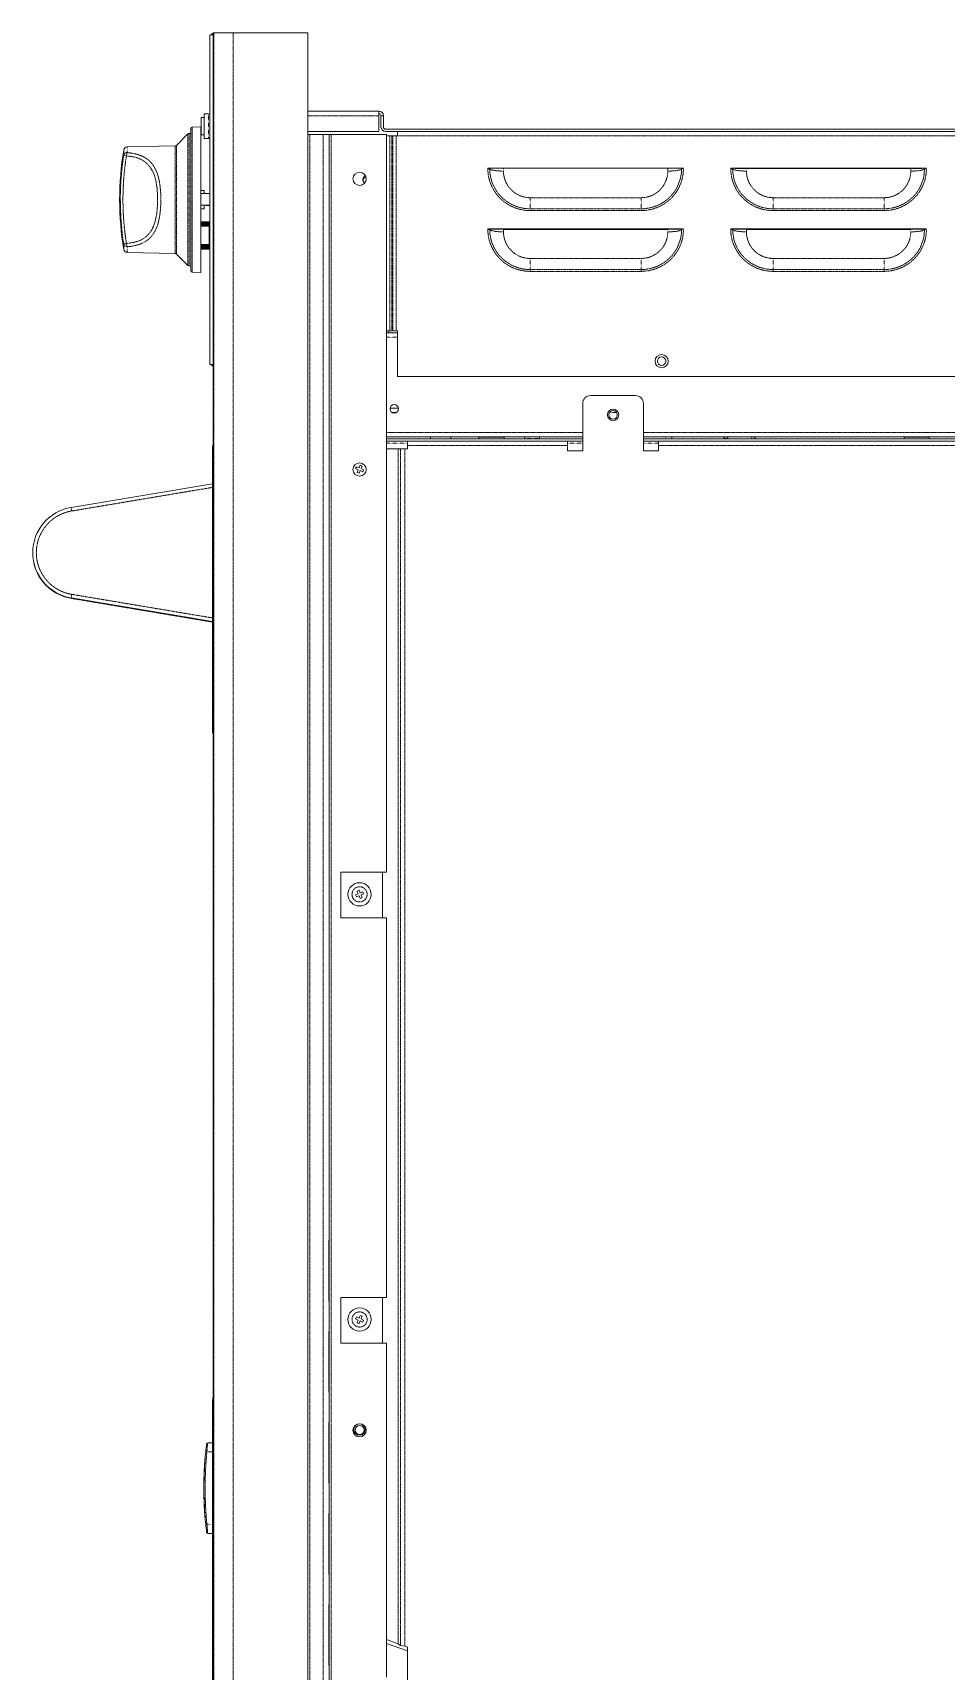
# Model space of a CAD drawing. Header units: millimetres. Extents: x 60499 to 556746, y 248297 to 497145.
# Drawn here: x 381494 to 394125, y 348087 to 370744 of the extents above; entities that cross this region are included whole.
import ezdxf

# ---------------------------------------------------------------- set-up
doc = ezdxf.new("R2010")
doc.units = ezdxf.units.MM
doc.linetypes.add('PHANTOM', pattern=[20, 10, -2, 2, -2, 2, -2])

msp = doc.modelspace()

# ---------------------------------------------------------------- linework, layer by layer
at = {"color": 7, "lineweight": 13, "ltscale": 0.001429}
for p, q in [((383942, 370715), (383990, 370715)), ((383942, 366155), (383990, 366155))]:
    msp.add_line(p, q, dxfattribs=at)
at = {"color": 7, "lineweight": 13, "ltscale": 0.001475}
for p, q in [((383942, 370715), (383942, 370665)), ((383942, 366205), (383942, 366155))]:
    msp.add_line(p, q, dxfattribs=at)
at = {"color": 7, "lineweight": 13, "ltscale": 0.000269372}
msp.add_line((383999, 370744), (383990, 370744), dxfattribs=at)
at = {"color": 7, "lineweight": 13, "ltscale": 0.03937}
for p, q in [((383990, 327664), (383990, 370744)), ((384056, 370744), (385259, 370744)), ((384267, 370744), (385298, 370744)), ((385298, 327664), (385298, 370744)), ((383942, 370665), (383942, 366205)), ((386280, 369659), (385298, 369659)), ((383679, 369419), (383679, 368436)), ((383820, 369442), (383820, 368436)), ((386280, 369377), (385298, 369377)), ((385593, 369337), (385593, 354046)), ((385618, 369337), (386386, 369337)), ((394737, 369410), (386372, 369410)), ((394737, 369377), (386372, 369377)), ((386386, 359135), (386386, 369337)), ((386538, 369377), (394807, 369377)), ((383463, 369180), (382800, 369165)), ((383463, 369180), (382800, 369165)), ((383463, 369180), (382800, 369165)), ((383463, 369180), (382800, 369165)), ((390275, 368872), (388003, 368872)), ((393634, 368872), (391363, 368872)), ((393634, 368866), (391363, 368866)), ((383679, 368436), (383679, 367453)), ((383820, 367430), (383820, 368436)), ((390275, 368032), (388003, 368032)), ((390275, 368026), (388003, 368026)), ((393634, 368032), (391363, 368032)), ((393634, 368026), (391363, 368026)), ((382800, 367707), (383463, 367692)), ((386538, 365991), (397797, 365991)), ((383979, 365020), (383979, 361082)), ((389098, 365158), (386386, 365158)), ((386386, 365128), (389098, 365128)), ((388888, 365098), (386676, 365098)), ((397496, 365158), (389938, 365158)), ((389938, 365128), (397496, 365128)), ((397286, 365098), (390148, 365098)), ((383979, 364509), (382023, 364181)), ((383979, 364458), (383979, 362652)), ((383979, 362601), (382023, 362929)), ((383979, 362596), (382023, 362924)), ((386386, 353256), (386386, 358505)), ((385589, 354046), (385589, 353206)), ((385593, 354046), (385593, 353206)), ((385589, 352786), (385589, 351946)), ((385593, 352786), (385593, 351946)), ((386386, 348007), (386386, 352626)), ((383981, 347896), (383981, 351835)), ((385589, 351526), (385589, 350687)), ((385593, 351526), (385593, 350687)), ((383980, 350120), (383980, 351119)), ((385589, 350267), (385589, 349427)), ((385593, 350267), (385593, 349427)), ((385589, 349007), (385589, 348167)), ((385593, 349007), (385593, 348167)), ((386676, 347257), (386676, 348419)), ((385593, 348167), (385593, 335570))]:
    msp.add_line(p, q, dxfattribs=at)
at = {"color": 7, "lineweight": 13, "ltscale": 0.007981}
msp.add_line((384267, 370744), (383999, 370744), dxfattribs=at)
at = {"color": 7, "linetype": 'PHANTOM', "lineweight": 13, "ltscale": 0.03937}
for p, q in [((383999, 370744), (383999, 327664)), ((384267, 327664), (384267, 370744)), ((386280, 369597), (385298, 369597)), ((383638, 369345), (383638, 368436)), ((383655, 368436), (383655, 369352)), ((383700, 369440), (383700, 368436)), ((385324, 327664), (385324, 369337)), ((385509, 369337), (385509, 327664)), ((385618, 327664), (385618, 369337)), ((386433, 366621), (386433, 369318)), ((386458, 366621), (386458, 369318)), ((386473, 366621), (386473, 369318)), ((386518, 366621), (386518, 369318)), ((386538, 369318), (397771, 369318)), ((383463, 369180), (383463, 368436)), ((383480, 368436), (383480, 369187)), ((383463, 368436), (383463, 367692)), ((383480, 367685), (383480, 368436)), ((383638, 367527), (383638, 368436)), ((383655, 367520), (383655, 368436)), ((383700, 368436), (383700, 367432)), ((388371, 368464), (389907, 368464)), ((391731, 368464), (393267, 368464)), ((388371, 368310), (389907, 368310)), ((388371, 368285), (389907, 368285)), ((391731, 368310), (393267, 368310)), ((391731, 368285), (393267, 368285)), ((388371, 367624), (389907, 367624)), ((391731, 367624), (393267, 367624)), ((388371, 367470), (389907, 367470)), ((388371, 367445), (389907, 367445)), ((391731, 367470), (393267, 367470)), ((391731, 367445), (393267, 367445)), ((389098, 365217), (386386, 365217)), ((386676, 365037), (388888, 365037)), ((397496, 365217), (389938, 365217)), ((390148, 365037), (397286, 365037)), ((386548, 364993), (386548, 348465)), ((386578, 348442), (386578, 364993)), ((386639, 348432), (386639, 364993)), ((383979, 364458), (382031, 364131)), ((383979, 362652), (382031, 362979)), ((383979, 362601), (382023, 362929)), ((383979, 362596), (382023, 362924))]:
    msp.add_line(p, q, dxfattribs=at)
at = {"color": 7, "lineweight": 13, "ltscale": 0.001044}
msp.add_line((384056, 370744), (384021, 370744), dxfattribs=at)
at = {"color": 7, "lineweight": 13, "ltscale": 2.25878e-05}
for p, q in [((384056, 370744), (384056, 370744)), ((385259, 370744), (385259, 370744))]:
    msp.add_line(p, q, dxfattribs=at)
at = {"color": 7, "lineweight": 13, "ltscale": 0.006595}
msp.add_line((383824, 369571), (383824, 369350), dxfattribs=at)
at = {"color": 7, "lineweight": 13, "ltscale": 0.00125}
for p, q in [((383866, 369571), (383824, 369571)), ((383866, 369335), (383824, 369335))]:
    msp.add_line(p, q, dxfattribs=at)
at = {"color": 7, "lineweight": 13, "ltscale": 0.009482}
msp.add_line((383866, 369623), (383866, 369304), dxfattribs=at)
at = {"color": 7, "lineweight": 13, "ltscale": 0.001758}
for p, q in [((383925, 369623), (383866, 369623)), ((383925, 369283), (383866, 369283))]:
    msp.add_line(p, q, dxfattribs=at)
at = {"color": 7, "linetype": 'PHANTOM', "lineweight": 13, "ltscale": 0.009482}
msp.add_line((383925, 369623), (383925, 369304), dxfattribs=at)
at = {"color": 7, "lineweight": 13, "ltscale": 0.001865}
msp.add_line((386280, 369659), (386280, 369597), dxfattribs=at)
at = {"color": 7, "lineweight": 13, "ltscale": 0.006535}
msp.add_line((386280, 369377), (386280, 369597), dxfattribs=at)
at = {"color": 7, "lineweight": 13, "ltscale": 0.000990019}
msp.add_line((386343, 369597), (386309, 369597), dxfattribs=at)
at = {"color": 7, "lineweight": 13, "ltscale": 0.00467}
for p, q in [((386309, 369597), (386309, 369440)), ((386343, 369597), (386343, 369440))]:
    msp.add_line(p, q, dxfattribs=at)
at = {"color": 7, "lineweight": 13, "ltscale": 0.006635}
for p, q in [((383480, 369187), (383638, 369345)), ((383480, 369187), (383638, 369345)), ((383480, 369187), (383638, 369345)), ((383480, 367685), (383638, 367527))]:
    msp.add_line(p, q, dxfattribs=at)
at = {"color": 7, "lineweight": 13, "ltscale": 0.000727805}
msp.add_line((383655, 369352), (383679, 369353), dxfattribs=at)
msp.add_line((383655, 369352), (383679, 369353), dxfattribs=at)
msp.add_line((383655, 369352), (383679, 369353), dxfattribs=at)
at = {"color": 7, "lineweight": 13, "ltscale": 0.003586}
for p, q in [((383700, 369440), (383820, 369442)), ((383700, 369440), (383820, 369442)), ((383700, 369440), (383820, 369442)), ((383700, 369440), (383820, 369442)), ((383700, 367432), (383820, 367430))]:
    msp.add_line(p, q, dxfattribs=at)
at = {"color": 7, "lineweight": 13, "ltscale": 0.000430009}
msp.add_line((383824, 369350), (383824, 369335), dxfattribs=at)
at = {"color": 7, "lineweight": 13, "ltscale": 0.000749963}
for p, q in [((385324, 369337), (385298, 369337)), ((387788, 368872), (387813, 368872)), ((390491, 368872), (390466, 368872)), ((393850, 368872), (393825, 368872)), ((390466, 368032), (390491, 368032))]:
    msp.add_line(p, q, dxfattribs=at)
at = {"color": 7, "lineweight": 13, "ltscale": 0.005525}
msp.add_line((385324, 369337), (385509, 369337), dxfattribs=at)
at = {"color": 7, "lineweight": 13, "ltscale": 0.0025}
msp.add_line((385509, 369337), (385593, 369337), dxfattribs=at)
at = {"color": 7, "lineweight": 13, "ltscale": 0.000750084}
for p, q in [((385618, 369337), (385593, 369337)), ((391147, 368872), (391172, 368872)), ((387813, 368032), (387788, 368032)), ((391147, 368032), (391172, 368032)), ((393850, 368032), (393825, 368032))]:
    msp.add_line(p, q, dxfattribs=at)
at = {"color": 7, "lineweight": 13, "ltscale": 0.001398}
for p, q in [((386433, 369318), (386386, 369318)), ((386386, 366621), (386433, 366621))]:
    msp.add_line(p, q, dxfattribs=at)
at = {"color": 7, "lineweight": 13, "ltscale": 0.000752967}
for p, q in [((386458, 369318), (386433, 369318)), ((386458, 366621), (386433, 366621))]:
    msp.add_line(p, q, dxfattribs=at)
at = {"color": 7, "lineweight": 13, "ltscale": 0.000439381}
msp.add_line((386473, 369318), (386458, 369318), dxfattribs=at)
at = {"color": 7, "lineweight": 13, "ltscale": 0.001341}
for p, q in [((386473, 369318), (386518, 369318)), ((386473, 366621), (386518, 366621))]:
    msp.add_line(p, q, dxfattribs=at)
at = {"color": 7, "lineweight": 13, "ltscale": 0.000591969}
for p, q in [((386538, 369318), (386518, 369318)), ((386518, 366621), (386538, 366621))]:
    msp.add_line(p, q, dxfattribs=at)
at = {"color": 7, "lineweight": 13, "ltscale": 0.00175}
msp.add_line((386538, 369377), (386538, 369318), dxfattribs=at)
at = {"color": 7, "linetype": 'PHANTOM', "lineweight": 13, "ltscale": 0.002168}
msp.add_line((382752, 369123), (382752, 369050), dxfattribs=at)
at = {"color": 7, "linetype": 'PHANTOM', "lineweight": 13, "ltscale": 0.002301}
for p, q in [((382800, 369165), (382800, 369088)), ((382800, 367785), (382800, 367707))]:
    msp.add_line(p, q, dxfattribs=at)
at = {"color": 7, "lineweight": 13, "ltscale": 0.000618161}
msp.add_line((383866, 369304), (383866, 369283), dxfattribs=at)
at = {"color": 7, "linetype": 'PHANTOM', "lineweight": 13, "ltscale": 0.000618161}
msp.add_line((383925, 369304), (383925, 369283), dxfattribs=at)
at = {"color": 7, "linetype": 'PHANTOM', "lineweight": 13, "ltscale": 0.000200046}
for p, q in [((387788, 368872), (387788, 368865)), ((390491, 368865), (390491, 368872)), ((391147, 368872), (391147, 368865)), ((393850, 368865), (393850, 368872)), ((390491, 368025), (390491, 368032)), ((391147, 368032), (391147, 368025)), ((393850, 368025), (393850, 368032))]:
    msp.add_line(p, q, dxfattribs=at)
at = {"color": 7, "linetype": 'PHANTOM', "lineweight": 13, "ltscale": 0.000749963}
for p, q in [((387788, 368865), (387813, 368865)), ((390491, 368865), (390466, 368865)), ((393850, 368865), (393825, 368865)), ((390491, 368025), (390466, 368025))]:
    msp.add_line(p, q, dxfattribs=at)
at = {"color": 7, "lineweight": 13, "ltscale": 0.000200046}
for p, q in [((387813, 368872), (387813, 368865)), ((390466, 368865), (390466, 368872)), ((391172, 368872), (391172, 368865)), ((393825, 368865), (393825, 368872)), ((390466, 368025), (390466, 368032)), ((391172, 368032), (391172, 368025)), ((393825, 368025), (393825, 368032))]:
    msp.add_line(p, q, dxfattribs=at)
at = {"color": 7, "lineweight": 13, "ltscale": 0.005675}
for p, q in [((387813, 368872), (388003, 368872)), ((390275, 368872), (390466, 368872))]:
    msp.add_line(p, q, dxfattribs=at)
at = {"color": 7, "linetype": 'PHANTOM', "lineweight": 13, "ltscale": 0.001185}
for p, q in [((388003, 368872), (388003, 368832)), ((390275, 368832), (390275, 368872))]:
    msp.add_line(p, q, dxfattribs=at)
at = {"color": 7, "linetype": 'PHANTOM', "lineweight": 13, "ltscale": 0.000750084}
for p, q in [((391147, 368865), (391172, 368865)), ((387788, 368025), (387813, 368025)), ((391147, 368025), (391172, 368025)), ((393850, 368025), (393825, 368025))]:
    msp.add_line(p, q, dxfattribs=at)
at = {"color": 7, "lineweight": 13, "ltscale": 0.000999991}
for p, q in [((391206, 368872), (391172, 368872)), ((390432, 368032), (390466, 368032)), ((391206, 368032), (391172, 368032)), ((393791, 368032), (393825, 368032))]:
    msp.add_line(p, q, dxfattribs=at)
at = {"color": 7, "lineweight": 13, "ltscale": 0.004675}
for p, q in [((391363, 368872), (391206, 368872)), ((393634, 368872), (393791, 368872)), ((388003, 368032), (387846, 368032)), ((390275, 368032), (390432, 368032)), ((391363, 368032), (391206, 368032)), ((393634, 368032), (393791, 368032))]:
    msp.add_line(p, q, dxfattribs=at)
at = {"color": 7, "linetype": 'PHANTOM', "lineweight": 13, "ltscale": 0.000173614}
for p, q in [((391363, 368872), (391363, 368866)), ((393634, 368872), (393634, 368866)), ((388003, 368032), (388003, 368026)), ((390275, 368032), (390275, 368026)), ((391363, 368032), (391363, 368026)), ((393634, 368032), (393634, 368026))]:
    msp.add_line(p, q, dxfattribs=at)
at = {"color": 7, "linetype": 'PHANTOM', "lineweight": 13, "ltscale": 0.001012}
for p, q in [((391363, 368866), (391363, 368832)), ((393634, 368832), (393634, 368866)), ((388003, 368026), (388003, 367992)), ((390275, 367992), (390275, 368026)), ((391363, 368026), (391363, 367992)), ((393634, 367992), (393634, 368026))]:
    msp.add_line(p, q, dxfattribs=at)
at = {"color": 7, "lineweight": 13, "ltscale": 0.001}
msp.add_line((393791, 368872), (393825, 368872), dxfattribs=at)
at = {"color": 7, "lineweight": 13, "ltscale": 0.001275}
for p, q in [((383863, 368562), (383820, 368562)), ((383863, 368310), (383820, 368310))]:
    msp.add_line(p, q, dxfattribs=at)
at = {"color": 7, "lineweight": 13, "ltscale": 0.00361}
for p, q in [((383942, 368520), (383820, 368520)), ((383942, 368362), (383820, 368362)), ((383820, 368361), (383942, 368361)), ((383820, 368360), (383942, 368360)), ((383942, 368359), (383820, 368359)), ((383820, 368132), (383942, 368132)), ((383820, 368132), (383942, 368132)), ((383820, 368131), (383942, 368131)), ((383820, 368129), (383942, 368129)), ((383820, 368126), (383942, 368126)), ((383820, 368123), (383942, 368123)), ((383820, 368118), (383942, 368118)), ((383820, 368113), (383942, 368113)), ((383820, 368107), (383942, 368107)), ((383820, 368100), (383942, 368100)), ((383820, 368092), (383942, 368092)), ((383942, 368085), (383820, 368085)), ((383820, 368084), (383942, 368084)), ((383820, 368074), (383942, 368074)), ((383820, 367812), (383942, 367812)), ((383942, 367809), (383820, 367809)), ((383820, 367803), (383942, 367803)), ((383820, 367794), (383942, 367794)), ((383942, 367793), (383820, 367793)), ((383820, 367786), (383942, 367786)), ((383820, 367779), (383942, 367779)), ((383820, 367773), (383942, 367773)), ((383820, 367768), (383942, 367768)), ((383820, 367763), (383942, 367763)), ((383820, 367760), (383942, 367760)), ((383820, 367757), (383942, 367757)), ((383820, 367755), (383942, 367755)), ((383942, 367754), (383820, 367754)), ((383820, 367754), (383942, 367754))]:
    msp.add_line(p, q, dxfattribs=at)
at = {"color": 7, "lineweight": 13, "ltscale": 0.001265}
msp.add_line((383863, 368520), (383863, 368562), dxfattribs=at)
at = {"color": 7, "linetype": 'PHANTOM', "lineweight": 13, "ltscale": 0.004587}
for p, q in [((388371, 368310), (388371, 368464)), ((389907, 368310), (389907, 368464)), ((391731, 368310), (391731, 368464)), ((393267, 368310), (393267, 368464)), ((388371, 367470), (388371, 367624)), ((389907, 367470), (389907, 367624)), ((391731, 367470), (391731, 367624)), ((393267, 367470), (393267, 367624))]:
    msp.add_line(p, q, dxfattribs=at)
at = {"color": 7, "lineweight": 13, "ltscale": 0.001466}
msp.add_line((383863, 368310), (383863, 368359), dxfattribs=at)
at = {"color": 7, "lineweight": 13, "ltscale": 6.54806e-05}
msp.add_line((383890, 368359), (383890, 368357), dxfattribs=at)
at = {"color": 7, "lineweight": 13, "ltscale": 0.001535}
msp.add_line((383942, 368357), (383890, 368357), dxfattribs=at)
at = {"color": 7, "linetype": 'PHANTOM', "lineweight": 13, "ltscale": 0.000736507}
for p, q in [((388371, 368285), (388371, 368310)), ((389907, 368285), (389907, 368310)), ((391731, 368285), (391731, 368310)), ((393267, 368285), (393267, 368310)), ((388371, 367445), (388371, 367470)), ((389907, 367445), (389907, 367470)), ((391731, 367445), (391731, 367470)), ((393267, 367445), (393267, 367470))]:
    msp.add_line(p, q, dxfattribs=at)
at = {"color": 7, "linetype": 'PHANTOM', "lineweight": 13, "ltscale": 0.000181244}
msp.add_line((383124, 367996), (383127, 368001), dxfattribs=at)
at = {"color": 7, "lineweight": 13, "ltscale": 0.003322}
for p, q in [((383820, 368069), (383932, 368069)), ((383820, 367817), (383932, 367817))]:
    msp.add_line(p, q, dxfattribs=at)
at = {"color": 7, "lineweight": 13, "ltscale": 0.00375}
for p, q in [((383932, 367943), (383932, 368069)), ((383932, 367817), (383932, 367943)), ((383980, 351119), (383980, 351245)), ((383980, 350120), (383980, 349994))]:
    msp.add_line(p, q, dxfattribs=at)
at = {"color": 7, "lineweight": 13, "ltscale": 0.000287394}
for p, q in [((383942, 368069), (383932, 368069)), ((383942, 368049), (383932, 368049)), ((383942, 368028), (383932, 368028)), ((383942, 367847), (383932, 367847)), ((383942, 367827), (383932, 367827))]:
    msp.add_line(p, q, dxfattribs=at)
at = {"color": 7, "lineweight": 13, "ltscale": 0.000287514}
for p, q in [((383932, 368065), (383942, 368065)), ((383932, 368054), (383942, 368054)), ((383932, 368043), (383942, 368043)), ((383932, 368032), (383942, 368032)), ((383932, 367854), (383942, 367854)), ((383932, 367843), (383942, 367843)), ((383932, 367832), (383942, 367832)), ((383932, 367822), (383942, 367822))]:
    msp.add_line(p, q, dxfattribs=at)
at = {"color": 7, "lineweight": 13, "ltscale": 0.000287405}
for p, q in [((383942, 368022), (383932, 368022)), ((383942, 367864), (383932, 367864))]:
    msp.add_line(p, q, dxfattribs=at)
at = {"color": 7, "linetype": 'PHANTOM', "lineweight": 13, "ltscale": 0.000199926}
msp.add_line((387788, 368032), (387788, 368025), dxfattribs=at)
at = {"color": 7, "lineweight": 13, "ltscale": 0.000199926}
msp.add_line((387813, 368032), (387813, 368025), dxfattribs=at)
at = {"color": 7, "lineweight": 13, "ltscale": 0.000999871}
msp.add_line((387846, 368032), (387813, 368032), dxfattribs=at)
at = {"color": 7, "linetype": 'PHANTOM', "lineweight": 13, "ltscale": 0.002167}
msp.add_line((382752, 367749), (382752, 367822), dxfattribs=at)
at = {"color": 7, "linetype": 'PHANTOM', "lineweight": 13, "ltscale": 0.000551876}
msp.add_line((382786, 367849), (382789, 367831), dxfattribs=at)
at = {"color": 7, "lineweight": 13, "ltscale": 0.000727808}
msp.add_line((383655, 367520), (383679, 367519), dxfattribs=at)
at = {"color": 7, "lineweight": 13, "ltscale": 0.000799945}
msp.add_line((386416, 366594), (386416, 366621), dxfattribs=at)
at = {"color": 7, "lineweight": 13, "ltscale": 0.000439501}
msp.add_line((386458, 366621), (386473, 366621), dxfattribs=at)
at = {"color": 7, "lineweight": 13, "ltscale": 0.01875}
for p, q in [((386538, 365991), (386538, 366621)), ((385756, 359135), (385756, 358505)), ((386386, 359135), (385756, 359135)), ((386328, 358505), (386328, 359135)), ((386386, 358505), (385756, 358505)), ((385756, 353256), (385756, 352626)), ((386386, 353256), (385756, 353256)), ((386328, 352626), (386328, 353256)), ((386386, 352626), (385756, 352626))]:
    msp.add_line(p, q, dxfattribs=at)
at = {"color": 7, "lineweight": 13, "ltscale": 0.004523}
msp.add_line((386538, 366594), (386386, 366594), dxfattribs=at)
at = {"color": 7, "linetype": 'PHANTOM', "lineweight": 13, "ltscale": 0.004523}
msp.add_line((386538, 366535), (386386, 366535), dxfattribs=at)
at = {"color": 7, "lineweight": 13, "ltscale": 0.0185}
msp.add_line((389207, 365728), (389829, 365728), dxfattribs=at)
at = {"color": 7, "lineweight": 13, "ltscale": 0.003469}
msp.add_line((386435, 365552), (386552, 365552), dxfattribs=at)
at = {"color": 7, "linetype": 'PHANTOM', "lineweight": 13, "ltscale": 0.001558}
msp.add_line((386520, 365492), (386467, 365492), dxfattribs=at)
at = {"color": 7, "lineweight": 13, "ltscale": 0.019525}
for p, q in [((389098, 364963), (389098, 365618)), ((389938, 365618), (389938, 364963))]:
    msp.add_line(p, q, dxfattribs=at)
at = {"color": 7, "linetype": 'PHANTOM', "lineweight": 13, "ltscale": 0.002961}
msp.add_line((389567, 365492), (389468, 365492), dxfattribs=at)
at = {"color": 7, "lineweight": 13, "ltscale": 2.63022e-05}
msp.add_line((383979, 365021), (383979, 365020), dxfattribs=at)
at = {"color": 7, "linetype": 'PHANTOM', "lineweight": 13, "ltscale": 0.018119}
msp.add_line((386995, 365129), (386386, 365129), dxfattribs=at)
at = {"color": 7, "lineweight": 13, "ltscale": 0.008628}
msp.add_line((386386, 365098), (386676, 365098), dxfattribs=at)
at = {"color": 7, "linetype": 'PHANTOM', "lineweight": 13, "ltscale": 0.008628}
msp.add_line((386676, 365068), (386386, 365068), dxfattribs=at)
at = {"color": 7, "lineweight": 13, "ltscale": 0.0018}
for p, q in [((386676, 365098), (386676, 365037)), ((388888, 365098), (388888, 365037)), ((390148, 365037), (390148, 365098)), ((386578, 364993), (386639, 364993))]:
    msp.add_line(p, q, dxfattribs=at)
at = {"color": 7, "lineweight": 13, "ltscale": 0.001325}
msp.add_line((386676, 364993), (386676, 365037), dxfattribs=at)
at = {"color": 7, "lineweight": 13, "ltscale": 0.000891257}
for p, q in [((386995, 365158), (386995, 365128)), ((387273, 365158), (387273, 365128)), ((391482, 365158), (391482, 365128))]:
    msp.add_line(p, q, dxfattribs=at)
at = {"color": 7, "lineweight": 13, "ltscale": 0.009737}
for p, q in [((387991, 365154), (387664, 365154)), ((393870, 365154), (393543, 365154))]:
    msp.add_line(p, q, dxfattribs=at)
at = {"color": 7, "lineweight": 13, "ltscale": 0.000774954}
for p, q in [((387664, 365128), (387664, 365154)), ((388012, 365128), (388012, 365154)), ((393543, 365128), (393543, 365154)), ((393891, 365128), (393891, 365154)), ((393891, 365128), (393891, 365154))]:
    msp.add_line(p, q, dxfattribs=at)
at = {"color": 7, "lineweight": 13, "ltscale": 0.000116303}
for p, q in [((387688, 365154), (387688, 365158)), ((387771, 365154), (387771, 365158)), ((387919, 365154), (387919, 365158)), ((387989, 365154), (387989, 365158)), ((393566, 365154), (393566, 365158)), ((393650, 365154), (393650, 365158)), ((393797, 365154), (393797, 365158)), ((393867, 365154), (393867, 365158))]:
    msp.add_line(p, q, dxfattribs=at)
at = {"color": 7, "lineweight": 13, "ltscale": 0.000612514}
msp.add_line((387991, 365154), (388012, 365154), dxfattribs=at)
at = {"color": 7, "linetype": 'PHANTOM', "lineweight": 13, "ltscale": 0.006043}
msp.add_line((388500, 365135), (388297, 365135), dxfattribs=at)
at = {"color": 7, "lineweight": 13, "ltscale": 0.000196081}
for p, q in [((388297, 365135), (388297, 365128)), ((388500, 365135), (388500, 365128))]:
    msp.add_line(p, q, dxfattribs=at)
at = {"color": 7, "lineweight": 13, "ltscale": 0.00625}
for p, q in [((388888, 365098), (389098, 365098)), ((389938, 365098), (390148, 365098)), ((388888, 364963), (389098, 364963)), ((389938, 364963), (390148, 364963))]:
    msp.add_line(p, q, dxfattribs=at)
at = {"color": 7, "linetype": 'PHANTOM', "lineweight": 13, "ltscale": 0.00625}
for p, q in [((389098, 365068), (388888, 365068)), ((390148, 365068), (389938, 365068))]:
    msp.add_line(p, q, dxfattribs=at)
at = {"color": 7, "lineweight": 13, "ltscale": 0.002225}
for p, q in [((388888, 365037), (388888, 364963)), ((390148, 364963), (390148, 365037))]:
    msp.add_line(p, q, dxfattribs=at)
at = {"color": 7, "linetype": 'PHANTOM', "lineweight": 13, "ltscale": 0.000891257}
for p, q in [((390248, 365158), (390248, 365128)), ((390330, 365128), (390330, 365158)), ((391436, 365128), (391436, 365158)), ((391474, 365158), (391474, 365128))]:
    msp.add_line(p, q, dxfattribs=at)
at = {"color": 7, "lineweight": 13, "ltscale": 2.67553e-05}
for p, q in [((391047, 365157), (391047, 365158)), ((391112, 365157), (391112, 365158))]:
    msp.add_line(p, q, dxfattribs=at)
at = {"color": 7, "linetype": 'PHANTOM', "lineweight": 13, "ltscale": 0.001004}
msp.add_line((391081, 365157), (391047, 365157), dxfattribs=at)
at = {"color": 7, "lineweight": 13, "ltscale": 0.000179982}
for p, q in [((391079, 365133), (391073, 365133)), ((391086, 365133), (391080, 365133))]:
    msp.add_line(p, q, dxfattribs=at)
at = {"color": 7, "lineweight": 13, "ltscale": 0.00019488}
for p, q in [((391080, 365133), (391073, 365133)), ((391086, 365133), (391079, 365133))]:
    msp.add_line(p, q, dxfattribs=at)
at = {"color": 7, "linetype": 'PHANTOM', "lineweight": 13, "ltscale": 0.000927062}
msp.add_line((391081, 365157), (391112, 365157), dxfattribs=at)
at = {"color": 7, "lineweight": 13, "ltscale": 0.000117385}
msp.add_line((393867, 365154), (393867, 365158), dxfattribs=at)
at = {"color": 7, "lineweight": 13, "ltscale": 0.000612634}
msp.add_line((393870, 365154), (393891, 365154), dxfattribs=at)
at = {"color": 7, "lineweight": 13, "ltscale": 0.004828}
msp.add_line((386386, 364993), (386548, 364993), dxfattribs=at)
at = {"color": 7, "lineweight": 13, "ltscale": 0.000900028}
msp.add_line((386578, 364993), (386548, 364993), dxfattribs=at)
at = {"color": 7, "lineweight": 13, "ltscale": 0.0011}
msp.add_line((386639, 364993), (386676, 364993), dxfattribs=at)
at = {"color": 7, "lineweight": 13, "ltscale": 0.000875043}
msp.add_line((385969, 364744), (385957, 364717), dxfattribs=at)
at = {"color": 7, "lineweight": 13, "ltscale": 0.001187}
for p, q in [((385957, 364717), (385994, 364701)), ((385994, 364701), (385978, 364665)), ((386021, 364765), (386005, 364728)), ((386033, 364717), (386048, 364753)), ((386069, 364701), (386033, 364717)), ((385994, 358838), (385957, 358822)), ((386005, 358811), (386021, 358774)), ((386033, 358822), (386069, 358838)), ((386048, 358786), (386033, 358822)), ((386021, 353007), (386005, 352971)), ((385957, 352959), (385994, 352944)), ((386033, 352959), (386048, 352996)), ((386069, 352944), (386033, 352959))]:
    msp.add_line(p, q, dxfattribs=at)
at = {"color": 7, "lineweight": 13, "ltscale": 0.001188}
for p, q in [((386005, 364728), (385969, 364744)), ((386005, 364653), (386021, 364690)), ((386021, 364690), (386058, 364674)), ((385969, 358795), (386005, 358811)), ((385978, 358875), (385994, 358838)), ((386021, 358849), (386005, 358886)), ((386058, 358865), (386021, 358849)), ((386005, 352971), (385969, 352986)), ((385994, 352944), (385978, 352907)), ((386005, 352895), (386021, 352932)), ((386021, 352932), (386058, 352916))]:
    msp.add_line(p, q, dxfattribs=at)
at = {"color": 7, "lineweight": 13, "ltscale": 0.00087498}
for p, q in [((385978, 364665), (386005, 364653)), ((386048, 364753), (386021, 364765))]:
    msp.add_line(p, q, dxfattribs=at)
at = {"color": 7, "lineweight": 13, "ltscale": 0.000874933}
msp.add_line((386058, 364674), (386069, 364701), dxfattribs=at)
at = {"color": 7, "lineweight": 13, "ltscale": 0.001515}
msp.add_line((383979, 364458), (383979, 364509), dxfattribs=at)
at = {"color": 7, "lineweight": 13, "ltscale": 5.28685e-06}
msp.add_line((382023, 362929), (382023, 362929), dxfattribs=at)
at = {"color": 7, "lineweight": 13, "ltscale": 5.16671e-06}
msp.add_line((382023, 362924), (382023, 362924), dxfattribs=at)
at = {"color": 7, "lineweight": 13, "ltscale": 0.001516}
msp.add_line((383979, 362652), (383979, 362601), dxfattribs=at)
at = {"color": 7, "lineweight": 13, "ltscale": 5.64695e-06}
msp.add_line((383979, 362601), (383979, 362601), dxfattribs=at)
at = {"color": 7, "lineweight": 13, "ltscale": 0.000137449}
msp.add_line((383979, 362601), (383979, 362596), dxfattribs=at)
at = {"color": 7, "lineweight": 13, "ltscale": 5.7671e-06}
msp.add_line((383979, 362596), (383979, 362596), dxfattribs=at)
at = {"color": 7, "lineweight": 13, "ltscale": 7.36471e-05}
msp.add_line((383979, 361080), (383979, 361082), dxfattribs=at)
at = {"color": 7, "lineweight": 13, "ltscale": 0.000401349}
msp.add_line((383984, 361055), (383990, 361043), dxfattribs=at)
at = {"color": 7, "lineweight": 13, "ltscale": 0.000874988}
for p, q in [((385957, 358822), (385969, 358795)), ((386069, 358838), (386058, 358865)), ((385969, 352986), (385957, 352959)), ((386058, 352916), (386069, 352944))]:
    msp.add_line(p, q, dxfattribs=at)
at = {"color": 7, "lineweight": 13, "ltscale": 0.000874956}
for p, q in [((386005, 358886), (385978, 358875)), ((386021, 358774), (386048, 358786)), ((386048, 352996), (386021, 353007)), ((385978, 352907), (386005, 352895))]:
    msp.add_line(p, q, dxfattribs=at)
at = {"color": 7, "lineweight": 13, "ltscale": 0.000115102}
for p, q in [((385589, 354046), (385593, 354046)), ((385589, 353206), (385593, 353206)), ((385589, 352786), (385593, 352786)), ((385589, 351946), (385593, 351946)), ((385589, 351526), (385593, 351526)), ((385589, 350687), (385593, 350687)), ((385589, 350267), (385593, 350267)), ((385589, 349427), (385593, 349427)), ((385589, 349007), (385593, 349007)), ((385589, 348167), (385593, 348167))]:
    msp.add_line(p, q, dxfattribs=at)
at = {"color": 7, "lineweight": 13, "ltscale": 0.0125}
for p, q in [((385593, 353206), (385593, 352786)), ((385593, 351946), (385593, 351526)), ((385593, 350687), (385593, 350267)), ((385593, 349427), (385593, 349007))]:
    msp.add_line(p, q, dxfattribs=at)
at = {"color": 7, "lineweight": 13, "ltscale": 0.00027338}
msp.add_line((383990, 351870), (383986, 351861), dxfattribs=at)
at = {"color": 7, "lineweight": 13, "ltscale": 8.16548e-05}
msp.add_line((383981, 351837), (383980, 351834), dxfattribs=at)
at = {"color": 7, "lineweight": 13, "ltscale": 0.001995}
for p, q in [((383980, 351245), (383913, 351245)), ((383913, 349994), (383980, 349994))]:
    msp.add_line(p, q, dxfattribs=at)
at = {"color": 7, "lineweight": 13, "ltscale": 0.000217174}
msp.add_line((383871, 350953), (383871, 350961), dxfattribs=at)
at = {"color": 7, "lineweight": 13, "ltscale": 0.000840353}
msp.add_line((383874, 351004), (383877, 351032), dxfattribs=at)
at = {"color": 7, "lineweight": 13, "ltscale": 0.00057656}
msp.add_line((383875, 351005), (383876, 351024), dxfattribs=at)
at = {"color": 7, "lineweight": 13, "ltscale": 0.000312523}
msp.add_line((383876, 351025), (383877, 351035), dxfattribs=at)
at = {"color": 7, "lineweight": 13, "ltscale": 1.95265e-05}
msp.add_line((383876, 351024), (383876, 351025), dxfattribs=at)
at = {"color": 7, "lineweight": 13, "ltscale": 1.37495e-05}
msp.add_line((383877, 351035), (383877, 351036), dxfattribs=at)
at = {"color": 7, "lineweight": 13, "ltscale": 3.74365e-05}
msp.add_line((383877, 351035), (383877, 351036), dxfattribs=at)
at = {"color": 7, "lineweight": 13, "ltscale": 1.86616e-06}
msp.add_line((383877, 351035), (383877, 351035), dxfattribs=at)
at = {"color": 7, "lineweight": 13, "ltscale": 8.43319e-05}
msp.add_line((383877, 351032), (383877, 351035), dxfattribs=at)
at = {"color": 7, "linetype": 'PHANTOM', "lineweight": 13, "ltscale": 0.000499995}
msp.add_line((383901, 351119), (383885, 351120), dxfattribs=at)
at = {"color": 7, "linetype": 'PHANTOM', "lineweight": 13, "ltscale": 0.002354}
msp.add_line((383980, 351119), (383901, 351119), dxfattribs=at)
at = {"color": 7, "lineweight": 13, "ltscale": 0.000117477}
msp.add_line((383861, 350734), (383861, 350737), dxfattribs=at)
at = {"color": 7, "lineweight": 13, "ltscale": 1.53907e-05}
msp.add_line((383863, 350792), (383863, 350792), dxfattribs=at)
at = {"color": 7, "lineweight": 13, "ltscale": 0.001077}
msp.add_line((383864, 350831), (383866, 350867), dxfattribs=at)
at = {"color": 7, "lineweight": 13, "ltscale": 0.000936717}
msp.add_line((383864, 350829), (383866, 350861), dxfattribs=at)
at = {"color": 7, "lineweight": 13, "ltscale": 2.68748e-05}
msp.add_line((383864, 350830), (383864, 350831), dxfattribs=at)
at = {"color": 7, "linetype": 'PHANTOM', "lineweight": 13, "ltscale": 1.06932e-05}
msp.add_line((383864, 350826), (383864, 350826), dxfattribs=at)
at = {"color": 7, "lineweight": 13, "ltscale": 0.000442121}
msp.add_line((383865, 350854), (383866, 350869), dxfattribs=at)
at = {"color": 7, "lineweight": 13, "ltscale": 3.71038e-05}
msp.add_line((383865, 350846), (383865, 350847), dxfattribs=at)
at = {"color": 7, "lineweight": 13, "ltscale": 0.00067194}
msp.add_line((383866, 350879), (383868, 350902), dxfattribs=at)
at = {"color": 7, "lineweight": 13, "ltscale": 0.000443731}
msp.add_line((383866, 350878), (383867, 350893), dxfattribs=at)
at = {"color": 7, "lineweight": 13, "ltscale": 0.000510431}
msp.add_line((383866, 350875), (383867, 350892), dxfattribs=at)
at = {"color": 7, "lineweight": 13, "ltscale": 0.000682657}
msp.add_line((383866, 350862), (383867, 350885), dxfattribs=at)
at = {"color": 7, "lineweight": 13, "ltscale": 6.0389e-05}
msp.add_line((383866, 350876), (383866, 350878), dxfattribs=at)
at = {"color": 7, "lineweight": 13, "ltscale": 1.21498e-05}
msp.add_line((383866, 350874), (383866, 350875), dxfattribs=at)
at = {"color": 7, "lineweight": 13, "ltscale": 1.31699e-05}
msp.add_line((383866, 350874), (383866, 350874), dxfattribs=at)
at = {"color": 7, "lineweight": 13, "ltscale": 0.000175821}
msp.add_line((383866, 350867), (383866, 350873), dxfattribs=at)
at = {"color": 7, "lineweight": 13, "ltscale": 3.34376e-05}
msp.add_line((383866, 350861), (383866, 350862), dxfattribs=at)
at = {"color": 7, "lineweight": 13, "ltscale": 0.000423476}
msp.add_line((383867, 350885), (383868, 350899), dxfattribs=at)
at = {"color": 7, "lineweight": 13, "ltscale": 0.000201131}
msp.add_line((383867, 350893), (383868, 350899), dxfattribs=at)
at = {"color": 7, "lineweight": 13, "ltscale": 0.000234341}
msp.add_line((383867, 350892), (383868, 350899), dxfattribs=at)
at = {"color": 7, "lineweight": 13, "ltscale": 0.001029}
msp.add_line((383868, 350914), (383870, 350948), dxfattribs=at)
at = {"color": 7, "lineweight": 13, "ltscale": 1.9501e-05}
msp.add_line((383868, 350913), (383868, 350914), dxfattribs=at)
at = {"color": 7, "lineweight": 13, "ltscale": 0.000346653}
msp.add_line((383868, 350902), (383868, 350913), dxfattribs=at)
at = {"color": 7, "lineweight": 13, "ltscale": 5.66226e-05}
msp.add_line((383868, 350911), (383868, 350912), dxfattribs=at)
at = {"color": 7, "lineweight": 13, "ltscale": 0.000176906}
msp.add_line((383868, 350905), (383868, 350911), dxfattribs=at)
at = {"color": 7, "lineweight": 13, "ltscale": 1.04529e-05}
msp.add_line((383868, 350911), (383868, 350911), dxfattribs=at)
at = {"color": 7, "lineweight": 13, "ltscale": 0.000151447}
msp.add_line((383868, 350900), (383868, 350905), dxfattribs=at)
at = {"color": 7, "lineweight": 13, "ltscale": 7.03789e-06}
msp.add_line((383868, 350902), (383868, 350902), dxfattribs=at)
at = {"color": 7, "lineweight": 13, "ltscale": 1.5289e-05}
msp.add_line((383868, 350899), (383868, 350900), dxfattribs=at)
at = {"color": 7, "lineweight": 13, "ltscale": 3.19298e-06}
msp.add_line((383868, 350900), (383868, 350899), dxfattribs=at)
at = {"color": 7, "lineweight": 13, "ltscale": 3.36629e-06}
msp.add_line((383868, 350899), (383868, 350900), dxfattribs=at)
at = {"color": 7, "lineweight": 13, "ltscale": 0.000147075}
msp.add_line((383870, 350948), (383871, 350953), dxfattribs=at)
at = {"color": 7, "linetype": 'PHANTOM', "lineweight": 13, "ltscale": 1.67006e-05}
msp.add_line((383859, 350649), (383860, 350649), dxfattribs=at)
at = {"color": 7, "linetype": 'PHANTOM', "lineweight": 13, "ltscale": 1.09335e-05}
for p, q in [((383860, 350673), (383860, 350673)), ((383863, 350435), (383863, 350435))]:
    msp.add_line(p, q, dxfattribs=at)
at = {"color": 7, "lineweight": 13, "ltscale": 0.000332163}
msp.add_line((383860, 350661), (383860, 350672), dxfattribs=at)
at = {"color": 7, "lineweight": 13, "ltscale": 3.57472e-05}
msp.add_line((383860, 350670), (383860, 350671), dxfattribs=at)
at = {"color": 7, "lineweight": 13, "ltscale": 3.81477e-05}
msp.add_line((383860, 350649), (383860, 350650), dxfattribs=at)
at = {"color": 7, "lineweight": 13, "ltscale": 0.001084}
msp.add_line((383860, 350613), (383860, 350649), dxfattribs=at)
at = {"color": 7, "lineweight": 13, "ltscale": 2.19871e-05}
msp.add_line((383860, 350615), (383860, 350615), dxfattribs=at)
at = {"color": 7, "lineweight": 13, "ltscale": 0.000530939}
msp.add_line((383860, 350587), (383860, 350605), dxfattribs=at)
at = {"color": 7, "lineweight": 13, "ltscale": 0.001043}
msp.add_line((383860, 350559), (383860, 350594), dxfattribs=at)
at = {"color": 7, "lineweight": 13, "ltscale": 0.000528549}
msp.add_line((383860, 350569), (383860, 350587), dxfattribs=at)
at = {"color": 7, "lineweight": 13, "ltscale": 0.000454801}
msp.add_line((383860, 350543), (383860, 350559), dxfattribs=at)
at = {"color": 7, "lineweight": 13, "ltscale": 0.000950109}
msp.add_line((383861, 350511), (383860, 350543), dxfattribs=at)
at = {"color": 7, "lineweight": 13, "ltscale": 0.000244844}
msp.add_line((383861, 350524), (383860, 350532), dxfattribs=at)
at = {"color": 7, "lineweight": 13, "ltscale": 2.10314e-05}
msp.add_line((383861, 350711), (383861, 350711), dxfattribs=at)
at = {"color": 7, "lineweight": 13, "ltscale": 0.000722116}
msp.add_line((383861, 350486), (383861, 350511), dxfattribs=at)
at = {"color": 7, "lineweight": 13, "ltscale": 2.24728e-05}
msp.add_line((383861, 350511), (383861, 350511), dxfattribs=at)
at = {"color": 7, "lineweight": 13, "ltscale": 5.64311e-05}
msp.add_line((383862, 350484), (383861, 350486), dxfattribs=at)
at = {"color": 7, "lineweight": 13, "ltscale": 0.000644603}
msp.add_line((383867, 350341), (383866, 350363), dxfattribs=at)
at = {"color": 7, "lineweight": 13, "ltscale": 0.000144736}
msp.add_line((383867, 350355), (383866, 350359), dxfattribs=at)
at = {"color": 7, "lineweight": 13, "ltscale": 5.10713e-05}
msp.add_line((383867, 350340), (383867, 350342), dxfattribs=at)
at = {"color": 7, "lineweight": 13, "ltscale": 0.000338089}
msp.add_line((383868, 350329), (383867, 350341), dxfattribs=at)
at = {"color": 7, "lineweight": 13, "ltscale": 1.20964e-05}
msp.add_line((383867, 350341), (383867, 350341), dxfattribs=at)
at = {"color": 7, "lineweight": 13, "ltscale": 0.000184663}
msp.add_line((383868, 350334), (383867, 350340), dxfattribs=at)
at = {"color": 7, "lineweight": 13, "ltscale": 0.00016373}
msp.add_line((383868, 350329), (383868, 350334), dxfattribs=at)
at = {"color": 7, "lineweight": 13, "ltscale": 2.88178e-05}
msp.add_line((383868, 350328), (383868, 350329), dxfattribs=at)
at = {"color": 7, "lineweight": 13, "ltscale": 6.54735e-05}
msp.add_line((383868, 350327), (383868, 350329), dxfattribs=at)
at = {"color": 7, "lineweight": 13, "ltscale": 0.00040026}
msp.add_line((383869, 350314), (383868, 350328), dxfattribs=at)
at = {"color": 7, "lineweight": 13, "ltscale": 0.000683803}
msp.add_line((383870, 350304), (383868, 350327), dxfattribs=at)
at = {"color": 7, "lineweight": 13, "ltscale": 3.47828e-05}
msp.add_line((383869, 350320), (383869, 350321), dxfattribs=at)
at = {"color": 7, "lineweight": 13, "ltscale": 0.000184053}
msp.add_line((383869, 350311), (383869, 350318), dxfattribs=at)
at = {"color": 7, "lineweight": 13, "ltscale": 0.000310143}
msp.add_line((383870, 350304), (383869, 350314), dxfattribs=at)
at = {"color": 7, "lineweight": 13, "ltscale": 0.000304799}
msp.add_line((383870, 350301), (383869, 350311), dxfattribs=at)
at = {"color": 7, "lineweight": 13, "ltscale": 3.88298e-05}
msp.add_line((383870, 350303), (383870, 350304), dxfattribs=at)
at = {"color": 7, "lineweight": 13, "ltscale": 2.73331e-05}
msp.add_line((383870, 350303), (383870, 350304), dxfattribs=at)
at = {"color": 7, "lineweight": 13, "ltscale": 3.82825e-05}
msp.add_line((383870, 350301), (383870, 350303), dxfattribs=at)
at = {"color": 7, "lineweight": 13, "ltscale": 4.97793e-05}
msp.add_line((383870, 350302), (383870, 350303), dxfattribs=at)
at = {"color": 7, "lineweight": 13, "ltscale": 9.62384e-06}
msp.add_line((383870, 350301), (383870, 350302), dxfattribs=at)
at = {"color": 7, "lineweight": 13, "ltscale": 3.89148e-05}
msp.add_line((383874, 350241), (383874, 350242), dxfattribs=at)
at = {"color": 7, "lineweight": 13, "ltscale": 0.000449467}
msp.add_line((383875, 350226), (383874, 350241), dxfattribs=at)
at = {"color": 7, "lineweight": 13, "ltscale": 0.000229691}
msp.add_line((383875, 350225), (383875, 350232), dxfattribs=at)
at = {"color": 7, "lineweight": 13, "ltscale": 7.19598e-05}
msp.add_line((383875, 350222), (383875, 350225), dxfattribs=at)
at = {"color": 7, "lineweight": 13, "ltscale": 0.000147333}
msp.add_line((383876, 350217), (383875, 350222), dxfattribs=at)
at = {"color": 7, "linetype": 'PHANTOM', "lineweight": 13, "ltscale": 0.000499881}
msp.add_line((383901, 350120), (383885, 350118), dxfattribs=at)
at = {"color": 7, "linetype": 'PHANTOM', "lineweight": 13, "ltscale": 0.002355}
msp.add_line((383901, 350120), (383980, 350120), dxfattribs=at)
at = {"color": 7, "lineweight": 13, "ltscale": 0.005138}
msp.add_line((386548, 348465), (386386, 348525), dxfattribs=at)
at = {"color": 7, "lineweight": 13, "ltscale": 0.009177}
msp.add_line((386386, 348472), (386676, 348367), dxfattribs=at)
at = {"color": 7, "lineweight": 13, "ltscale": 0.001133}
msp.add_line((386578, 348442), (386548, 348465), dxfattribs=at)
at = {"color": 7, "lineweight": 13, "ltscale": 0.001824}
msp.add_line((386639, 348432), (386578, 348442), dxfattribs=at)
at = {"color": 7, "lineweight": 13, "ltscale": 0.001171}
msp.add_line((386676, 348419), (386639, 348432), dxfattribs=at)
at = {"color": 7, "linetype": 'PHANTOM', "lineweight": 13, "ltscale": 0.03937}
for points in [[(382800, 369088), (382861, 369080), (382919, 369068), (382946, 369061), (382973, 369052), (383005, 369039), (383035, 369024)], [(382979, 368998), (382949, 369010), (382919, 369020), (382878, 369029), (382834, 369036), (382789, 369041)], [(383123, 368876), (383104, 368902), (383082, 368926), (383059, 368948), (383036, 368965), (383013, 368981), (382979, 368998)], [(383035, 369024), (383069, 369003), (383100, 368979), (383128, 368951), (383152, 368921)], [(383152, 368921), (383175, 368886), (383194, 368850), (383210, 368811)], [(388371, 368285), (388360, 368285), (388307, 368289), (388254, 368297), (388202, 368310), (388152, 368327), (388104, 368349), (388057, 368375), (388013, 368406), (387973, 368440), (387937, 368476), (387904, 368515), (387876, 368557), (387850, 368602), (387829, 368648)], [(388371, 368310), (388338, 368311), (388288, 368316), (388238, 368326), (388189, 368340), (388141, 368359), (388096, 368382), (388052, 368409), (388012, 368439), (387974, 368474), (387944, 368506), (387917, 368541), (387892, 368578), (387871, 368617), (387853, 368657)], [(390426, 368657), (390406, 368614), (390383, 368573), (390357, 368534), (390327, 368497), (390294, 368464), (390259, 368433), (390221, 368405), (390175, 368377), (390128, 368355), (390078, 368336), (390027, 368323), (389975, 368314), (389942, 368311), (389907, 368310)], [(390449, 368648), (390434, 368614), (390417, 368581), (390398, 368549), (390366, 368505), (390331, 368465), (390292, 368428), (390250, 368395), (390205, 368366), (390158, 368341), (390112, 368322), (390064, 368306), (390015, 368295), (389965, 368288), (389915, 368285), (389907, 368285)], [(391731, 368285), (391719, 368285), (391666, 368289), (391613, 368297), (391562, 368310), (391511, 368327), (391463, 368349), (391417, 368375), (391373, 368406), (391332, 368440), (391296, 368476), (391264, 368515), (391235, 368557), (391210, 368602), (391189, 368648)], [(391731, 368310), (391698, 368311), (391647, 368316), (391597, 368326), (391548, 368340), (391500, 368359), (391455, 368382), (391412, 368409), (391371, 368439), (391333, 368474), (391303, 368506), (391276, 368541), (391252, 368578), (391230, 368617), (391212, 368657)], [(393785, 368657), (393766, 368614), (393743, 368573), (393716, 368534), (393686, 368497), (393654, 368464), (393618, 368433), (393580, 368405), (393535, 368377), (393487, 368355), (393437, 368336), (393386, 368323), (393334, 368314), (393301, 368311), (393267, 368310)], [(393808, 368648), (393793, 368614), (393776, 368581), (393757, 368549), (393726, 368505), (393690, 368465), (393651, 368428), (393609, 368395), (393565, 368366), (393517, 368341), (393471, 368322), (393423, 368306), (393374, 368295), (393325, 368288), (393275, 368285), (393267, 368285)], [(383200, 368198), (383207, 368237), (383212, 368276), (383215, 368316), (383218, 368356), (383220, 368436)], [(383253, 368628), (383258, 368584), (383262, 368540), (383264, 368488), (383265, 368436)], [(383265, 368436), (383264, 368384), (383262, 368332), (383258, 368289), (383253, 368245)], [(382979, 367874), (383007, 367888), (383034, 367905), (383059, 367924), (383083, 367946), (383104, 367970), (383124, 367996)], [(383211, 368061), (383194, 368022), (383175, 367986), (383152, 367951)], [(382789, 367831), (382834, 367836), (382877, 367843), (382919, 367853), (382949, 367862), (382979, 367874)], [(383035, 367848), (383003, 367832), (382970, 367819), (382934, 367808), (382907, 367801), (382879, 367796), (382840, 367789), (382800, 367785)], [(383152, 367951), (383128, 367921), (383100, 367893), (383069, 367869), (383035, 367848)], [(388371, 367445), (388360, 367445), (388307, 367449), (388254, 367457), (388202, 367470), (388152, 367487), (388104, 367509), (388057, 367536), (388013, 367566), (387973, 367601), (387937, 367637), (387904, 367676), (387876, 367717), (387850, 367762), (387829, 367808)], [(388371, 367470), (388338, 367471), (388288, 367476), (388238, 367486), (388189, 367500), (388141, 367519), (388096, 367542), (388052, 367569), (388012, 367600), (387974, 367634), (387944, 367667), (387917, 367701), (387892, 367738), (387871, 367777), (387853, 367818)], [(390426, 367818), (390406, 367774), (390383, 367733), (390357, 367694), (390327, 367658), (390294, 367624), (390259, 367593), (390221, 367565), (390175, 367538), (390128, 367515), (390078, 367496), (390027, 367483), (389975, 367474), (389942, 367471), (389907, 367470)], [(390449, 367808), (390434, 367774), (390417, 367741), (390398, 367709), (390366, 367666), (390331, 367625), (390292, 367588), (390250, 367555), (390205, 367526), (390158, 367501), (390112, 367482), (390064, 367466), (390015, 367455), (389965, 367448), (389915, 367445), (389907, 367445)], [(391731, 367445), (391719, 367445), (391666, 367449), (391613, 367457), (391562, 367470), (391511, 367487), (391463, 367509), (391417, 367536), (391373, 367566), (391332, 367601), (391296, 367637), (391264, 367676), (391235, 367717), (391210, 367762), (391189, 367808)], [(391731, 367470), (391698, 367471), (391647, 367476), (391597, 367486), (391548, 367500), (391500, 367519), (391455, 367542), (391412, 367569), (391371, 367600), (391333, 367634), (391303, 367667), (391276, 367701), (391252, 367738), (391230, 367777), (391212, 367818)], [(393785, 367818), (393766, 367774), (393743, 367733), (393716, 367694), (393686, 367658), (393654, 367624), (393618, 367593), (393580, 367565), (393535, 367538), (393487, 367515), (393437, 367496), (393386, 367483), (393334, 367474), (393301, 367471), (393267, 367470)], [(393808, 367808), (393793, 367774), (393776, 367741), (393757, 367709), (393726, 367666), (393690, 367625), (393651, 367588), (393609, 367555), (393565, 367526), (393517, 367501), (393471, 367482), (393423, 367466), (393374, 367455), (393325, 367448), (393275, 367445), (393267, 367445)]]:
    msp.add_lwpolyline(points, dxfattribs=at)
at = {"color": 7, "lineweight": 13, "ltscale": 0.03937}
for points in [[(383200, 368674), (383194, 368704), (383187, 368733), (383175, 368771), (383161, 368807), (383145, 368841), (383123, 368876)], [(391363, 368866), (391277, 368866), (391207, 368868), (391178, 368870), (391174, 368871), (391173, 368871), (391172, 368871), (391172, 368871), (391172, 368872)], [(393634, 368866), (393720, 368866), (393790, 368868), (393819, 368870), (393823, 368871), (393825, 368871), (393825, 368871), (393825, 368871), (393825, 368872)], [(383220, 368436), (383218, 368517), (383215, 368557), (383212, 368596), (383206, 368635), (383200, 368674)], [(383127, 368001), (383139, 368021), (383151, 368042), (383161, 368064), (383170, 368086), (383185, 368133), (383193, 368165), (383200, 368198)], [(388003, 368026), (387918, 368027), (387848, 368028), (387819, 368030), (387814, 368031), (387813, 368031), (387813, 368032), (387813, 368032), (387813, 368032)], [(390275, 368026), (390360, 368027), (390431, 368028), (390460, 368030), (390464, 368031), (390465, 368031), (390466, 368032), (390466, 368032), (390466, 368032)], [(391363, 368026), (391277, 368027), (391207, 368028), (391178, 368030), (391174, 368031), (391173, 368031), (391172, 368032), (391172, 368032), (391172, 368032)], [(393634, 368026), (393720, 368027), (393790, 368028), (393819, 368030), (393823, 368031), (393825, 368031), (393825, 368032), (393825, 368032), (393825, 368032)], [(383990, 365031), (383981, 365025), (383979, 365022), (383979, 365020)], [(383990, 361056), (383982, 361068), (383979, 361080), (383979, 361082)], [(383990, 351859), (383983, 351847), (383981, 351835)]]:
    msp.add_lwpolyline(points, dxfattribs=at)
for centre, radius in [((386013, 368724), 91.5), ((390190, 366204), 91.5), ((390190, 366204), 58.8), ((386493, 365544), 58.8), ((389518, 365461), 78.9), ((389518, 365460), 58.8), ((386013, 364705), 91.5), ((386013, 358830), 161), ((386013, 352951), 161), ((386013, 351419), 91.5), ((386013, 351430), 78.9), ((386013, 351423), 63)]:
    msp.add_circle(centre, radius, dxfattribs=at)
at = {"color": 7, "linetype": 'PHANTOM', "lineweight": 13, "ltscale": 0.03937}
for centre in [(386013, 358830), (386013, 352951)]:
    msp.add_circle(centre, 105, dxfattribs=at)
at = {"color": 7, "lineweight": 13, "ltscale": 0.03937}
for centre, radius, start, end in [((384021, 370665), 79.4, 113.2768, 141.3664), ((384021, 370665), 79.4, 90, 97.9159), ((383925, 369606), 16.5, 0, 90), ((386280, 369597), 62.7, 360, 90), ((386280, 369597), 29.4, 360, 90), ((383655, 369327), 25.2, 91.31, 135), ((383655, 369327), 25.2, 91.31, 135), ((383655, 369327), 25.2, 91.31, 135), ((383655, 369327), 25.2, 91.31, 135), ((383700, 369419), 21, 91, 180), ((386372, 369440), 62.7, 180, 270), ((386372, 369440), 29.4, 180, 270), ((386870, 368436), 4175, 170.5315, 179.9984), ((382801, 369115), 50.4, 91.31, 170.5318), ((383462, 369205), 25.2, 271.31, 315), ((383462, 369205), 25.2, 271.31, 315), ((383462, 369205), 25.2, 271.31, 315), ((383462, 369205), 25.2, 271.31, 315), ((383925, 369300), 16.5, 270, 360), ((388371, 368865), 558, 179.9999, 201.8221), ((389907, 368865), 558, 338.1765, 0.0001), ((391730, 368865), 558, 179.9999, 201.8221), ((393267, 368865), 558, 338.1765, 0.0001), ((386118, 368715), 58.8, 114.8534, 235.088), ((386119, 368697), 58.8, 108.6799, 173.971), ((386870, 368436), 4175, 179.9984, 189.4658), ((388371, 368025), 558, 179.9999, 201.8221), ((389907, 368025), 558, 338.1765, 0.0001), ((391730, 368025), 558, 179.9999, 201.8221), ((393267, 368025), 558, 338.1765, 0.0001), ((382801, 367758), 50.4, 189.4366, 268.6992), ((383462, 367667), 25.2, 45, 88.69), ((383655, 367545), 25.2, 225, 268.69), ((383700, 367453), 21, 180, 269), ((384021, 366205), 79.4, 218.6336, 246.7232), ((389207, 365618), 109, 90, 180), ((389829, 365618), 109, 0, 90), ((384048, 365020), 68.9, 147.5661, 180), ((388354, 365134), 56.6, 155.4342, 179.8253), ((391079, 365166), 33.6, 195, 259.1931), ((391079, 365166), 33.6, 280.8069, 345), ((382128, 363555), 635, 99.5343, 260.4657), ((382128, 363550), 635, 179.4769, 260.4659), ((384048, 361082), 68.9, 180, 203), ((384049, 351835), 68.9, 157, 180), ((388991, 350612), 5131, 173.0784, 174.3089), ((383913, 351228), 16.8, 90, 173.079), ((388897, 350619), 5037, 174.2905, 185.706), ((388926, 350617), 5067, 175.6147, 176.6621), ((388927, 350617), 5067, 175.6265, 176.5835), ((388893, 350619), 5033, 177.0771, 180.1646), ((388892, 350619), 5032, 177.4161, 180.0432), ((388893, 350619), 5034, 177.5829, 179.4014), ((388890, 350619), 5030, 177.5934, 184.2954), ((388896, 350619), 5037, 177.6059, 178.6518), ((388893, 350619), 5033, 178.0354, 178.9489), ((388901, 350619), 5041, 177.37, 178.0296), ((388914, 350618), 5054, 176.5838, 177.1024), ((388913, 350618), 5053, 176.6456, 177.1525), ((388886, 350619), 5026, 178.6966, 180.8065), ((388888, 350619), 5028, 178.9571, 179.4129), ((388887, 350619), 5028, 179.0569, 179.6461), ((388886, 350619), 5026, 179.0569, 182.1924), ((388885, 350619), 5026, 179.4265, 179.8606), ((388890, 350619), 5030, 180.0535, 183.3968), ((388885, 350619), 5025, 180.5715, 180.9974), ((388890, 350619), 5031, 180.8071, 182.9618), ((388887, 350619), 5027, 181.0909, 181.6391), ((388891, 350619), 5031, 181.5369, 182.5784), ((388890, 350619), 5030, 181.6391, 182.1924), ((388896, 350620), 5036, 182.1925, 183.158), ((388895, 350620), 5035, 182.1921, 182.9219), ((388909, 350620), 5049, 182.5792, 184.5993), ((388903, 350620), 5044, 183.0165, 183.4373), ((388907, 350620), 5047, 183.4085, 183.9666), ((388969, 350626), 5109, 185.6966, 186.9325), ((383913, 350011), 16.8, 186.9321, 270)]:
    msp.add_arc(centre, radius, start, end, dxfattribs=at)
at = {"color": 7, "linetype": 'PHANTOM', "lineweight": 13, "ltscale": 0.03937}
for centre, radius, start, end in [((386731, 368436), 4027, 171.2296, 179.999), ((386559, 368438), 3818, 170.9144, 178.6601), ((382794, 369042), 43.5, 131.8088, 168.8739), ((388371, 368865), 584, 179.9999, 201.8221), ((389907, 368865), 584, 338.1764, 0.0001), ((391730, 368865), 584, 179.9999, 201.8221), ((393267, 368865), 584, 338.1764, 0.0001), ((382549, 368566), 706, 11.8843, 20.3087), ((382271, 368506), 990, 7.0814, 11.9816), ((388371, 368832), 368, 179.9991, 269.999), ((389907, 368832), 368, 270.0012, 0.0006), ((391731, 368832), 368, 179.9991, 269.999), ((393267, 368832), 368, 270.0012, 0.0006), ((386642, 368434), 3937, 179.9767, 181.6072), ((386663, 368435), 3922, 178.6478, 179.9819), ((386560, 368434), 3819, 179.9715, 188.8091), ((386830, 368439), 4126, 181.6004, 182.3577), ((386720, 368435), 4015, 182.3676, 183.568), ((386728, 368435), 4023, 183.5584, 185.4753), ((382243, 368371), 1018, 348.1294, 352.918), ((386728, 368436), 4024, 185.4828, 188.7729), ((382556, 368303), 698, 339.7107, 348.2648), ((388371, 368025), 584, 179.9999, 201.8221), ((388371, 367992), 368, 179.9991, 269.999), ((389907, 367992), 368, 270.0012, 0.0006), ((389907, 368025), 584, 338.1764, 0.0001), ((391730, 368025), 584, 179.9999, 201.8221), ((391731, 367992), 368, 179.9991, 269.999), ((393267, 367992), 368, 270.0012, 0.0006), ((393267, 368025), 584, 338.1764, 0.0001), ((382794, 367831), 43.5, 191.1188, 228.1923), ((382829, 367538), 295, 97.7043, 103.3297), ((382127, 363555), 584, 99.5343, 260.4657), ((390655, 350536), 6779, 173.9942, 175.0638), ((388897, 350619), 5020, 174.2903, 185.7062), ((390626, 350701), 6749, 184.9409, 186.0153)]:
    msp.add_arc(centre, radius, start, end, dxfattribs=at)
for centre, major_axis, ratio, start_param, end_param in [((382801, 369043), (50.4, 0), 0.893961, 1.593615, 2.367665), ((382801, 369043), (-5.3, -50.1), 0.224312, 3.623036, 4.768784), ((388003, 368865), (-191, 0), 0.173644, 0.000002, 1.570798), ((390275, 368865), (191, 0), 0.173644, 4.712391, 6.283187), ((391363, 368865), (-191, 0), 0.173644, 0.000002, 1.570798), ((393634, 368865), (191, 0), 0.173644, 4.712391, 6.283187), ((388003, 368025), (-191, 0), 0.173644, 0.000002, 1.570798), ((390275, 368025), (191, 0), 0.173644, 4.712391, 6.283187), ((391363, 368025), (-191, 0), 0.173644, 0.000002, 1.570798), ((393634, 368025), (191, 0), 0.173644, 4.712391, 6.283187), ((382802, 367828), (50, 6.1), 0.094696, 2.516125, 3.070293), ((382801, 367830), (50.4, 0), 0.893936, 3.915543, 4.689558), ((382801, 367829), (5.3, -50.1), 0.225118, 4.656984, 5.80178), ((382032, 364131), (-8.3, 49.7), 0.021478, 6.282986, 7.850169), ((382032, 362979), (-8.3, -49.7), 0.021545, 4.715802, 6.282985), ((382032, 362974), (-8.3, -49.7), 0.021545, 5.853886, 6.282985)]:
    msp.add_ellipse(centre, major_axis=major_axis, ratio=ratio, start_param=start_param, end_param=end_param, dxfattribs=at)
at = {"color": 7, "lineweight": 13, "ltscale": 0.03937}
for centre, major_axis, ratio, start_param, end_param in [((382802, 369046), (50.4, -4.4), 0.124828, 3.206338, 4.466345), ((388543, 365135), (0, -66.1), 0.642738, 4.350977, 4.712389)]:
    msp.add_ellipse(centre, major_axis=major_axis, ratio=ratio, start_param=start_param, end_param=end_param, dxfattribs=at)

doc.saveas('drawing.dxf')
